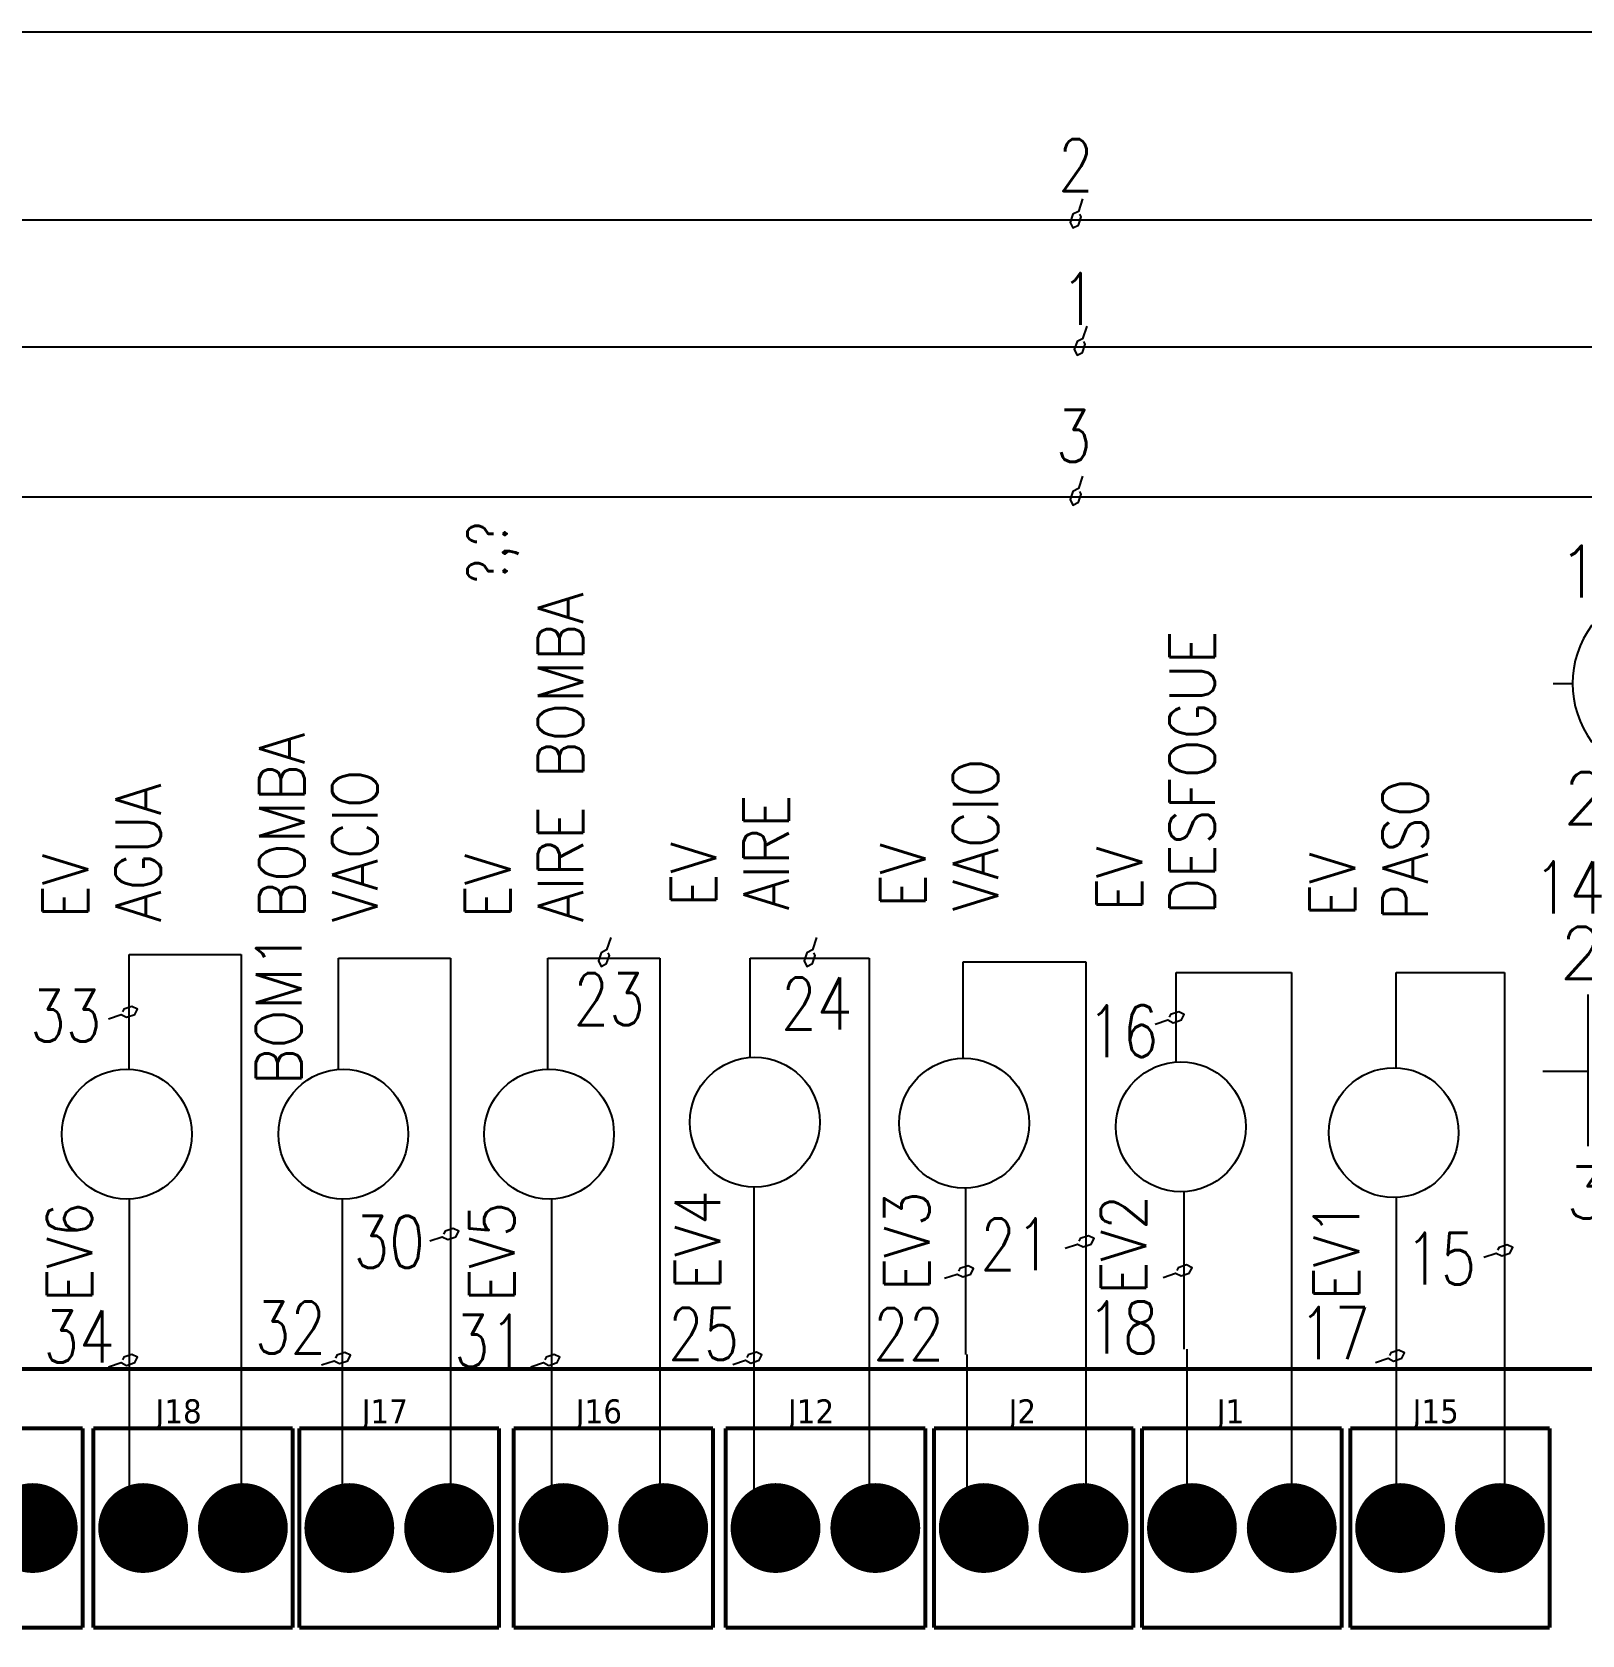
# Model space of a CAD drawing. Header units: millimetres. Extents: x 123.5 to 144.3, y 105.4 to 121.6.
# Drawn here: x 130.97 to 136.56, y 115.81 to 121.59 of the extents above; entities that cross this region are included whole.
import ezdxf
from ezdxf.enums import TextEntityAlignment as Align

# ---------------------------------------------------------------- set-up
doc = ezdxf.new("R2010")
doc.units = ezdxf.units.MM
doc.linetypes.add('HIDDEN2', pattern=[0.1875, 0.125, -0.0625])
for name, color, linetype in [('BLK_12AWG', 7, 'Continuous'), ('DESC', 250, 'Continuous'), ('SYMS', 7, 'Continuous'), ('TAGS', 250, 'Continuous'), ('TERMS', 250, 'Continuous'), ('WIREFIXED', 7, 'Continuous'), ('WIRES', 7, 'Continuous'), ('XREF', 7, 'Continuous')]:
    doc.layers.add(name, color=color, linetype=linetype)
doc.styles.get("Standard").update_dxf_attribs({"font": 'tahoma.ttf'})
doc.styles.add('WD', font='romans.shx')

# ---------------------------------------------------------------- blocks, each defined once
blk = doc.blocks.new('EPAD')
at = {"const_width": 0.5}
blk.add_lwpolyline([(-0.25, 0, 1), (0.25, 0, 1)], format="xyb", close=True, dxfattribs=at)
blk = doc.blocks.new('DIELEC-AUT006')
at = {"const_width": 0.012}
for points in [[(145.7768, 111.1683), (155.7749, 111.1683), (155.7749, 115.8809), (145.7768, 115.8809), (145.7768, 111.1683)], [(145.7768, 111.1683), (155.7749, 111.1683), (155.7749, 115.8809), (145.7768, 115.8809), (145.7768, 111.1683)], [(145.7768, 111.1683), (155.7749, 111.1683), (155.7749, 115.8809), (145.7768, 115.8809), (145.7768, 111.1683)], [(149.8859, 115.7026), (150.4859, 115.7026)], [(149.8859, 115.7026), (150.4859, 115.7026)], [(149.8859, 115.7026), (150.4859, 115.7026)], [(150.4859, 115.7026), (150.4859, 115.1026)], [(150.4859, 115.7026), (150.4859, 115.1026)], [(150.4859, 115.7026), (150.4859, 115.1026)], [(150.5178, 115.7026), (150.5178, 115.1026)], [(150.5178, 115.7026), (151.1178, 115.7026)], [(150.5178, 115.7026), (150.5178, 115.1026)], [(150.5178, 115.7026), (151.1178, 115.7026)], [(150.5178, 115.7026), (150.5178, 115.1026)], [(150.5178, 115.7026), (151.1178, 115.7026)], [(151.1178, 115.7026), (151.1178, 115.1026)], [(151.1178, 115.7026), (151.1178, 115.1026)], [(151.1178, 115.7026), (151.1178, 115.1026)], [(151.1378, 115.7026), (151.1378, 115.1026)], [(151.1378, 115.7026), (151.7378, 115.7026)], [(151.1378, 115.7026), (151.1378, 115.1026)], [(151.1378, 115.7026), (151.7378, 115.7026)], [(151.1378, 115.7026), (151.1378, 115.1026)], [(151.1378, 115.7026), (151.7378, 115.7026)], [(151.7378, 115.7026), (151.7378, 115.1026)], [(151.7378, 115.7026), (151.7378, 115.1026)], [(151.7378, 115.7026), (151.7378, 115.1026)], [(151.7815, 115.7026), (151.7815, 115.1026)], [(151.7815, 115.7026), (152.3815, 115.7026)], [(151.7815, 115.7026), (151.7815, 115.1026)], [(151.7815, 115.7026), (152.3815, 115.7026)], [(151.7815, 115.7026), (151.7815, 115.1026)], [(151.7815, 115.7026), (152.3815, 115.7026)], [(152.3815, 115.7026), (152.3815, 115.1026)], [(152.3815, 115.7026), (152.3815, 115.1026)], [(152.3815, 115.7026), (152.3815, 115.1026)], [(152.4193, 115.7026), (152.4193, 115.1026)], [(152.4193, 115.7026), (153.0193, 115.7026)], [(152.4193, 115.7026), (152.4193, 115.1026)], [(152.4193, 115.7026), (153.0193, 115.7026)], [(152.4193, 115.7026), (152.4193, 115.1026)], [(152.4193, 115.7026), (153.0193, 115.7026)], [(153.0193, 115.7026), (153.0193, 115.1026)], [(153.0193, 115.7026), (153.0193, 115.1026)], [(153.0193, 115.7026), (153.0193, 115.1026)], [(153.0453, 115.7026), (153.0453, 115.1026)], [(153.0453, 115.7026), (153.6453, 115.7026)], [(153.0453, 115.7026), (153.0453, 115.1026)], [(153.0453, 115.7026), (153.6453, 115.7026)], [(153.0453, 115.7026), (153.0453, 115.1026)], [(153.0453, 115.7026), (153.6453, 115.7026)], [(153.6453, 115.7026), (153.6453, 115.1026)], [(153.6453, 115.7026), (153.6453, 115.1026)], [(153.6453, 115.7026), (153.6453, 115.1026)], [(153.6713, 115.7026), (153.6713, 115.1026)], [(153.6713, 115.7026), (154.2713, 115.7026)], [(153.6713, 115.7026), (153.6713, 115.1026)], [(153.6713, 115.7026), (154.2713, 115.7026)], [(153.6713, 115.7026), (153.6713, 115.1026)], [(153.6713, 115.7026), (154.2713, 115.7026)], [(154.2713, 115.7026), (154.2713, 115.1026)], [(154.2713, 115.7026), (154.2713, 115.1026)], [(154.2713, 115.7026), (154.2713, 115.1026)], [(154.2973, 115.7026), (154.2973, 115.1026)], [(154.2973, 115.7026), (154.8973, 115.7026)], [(154.2973, 115.7026), (154.2973, 115.1026)], [(154.2973, 115.7026), (154.8973, 115.7026)], [(154.2973, 115.7026), (154.2973, 115.1026)], [(154.2973, 115.7026), (154.8973, 115.7026)], [(154.8973, 115.7026), (154.8973, 115.1026)], [(154.8973, 115.7026), (154.8973, 115.1026)], [(154.8973, 115.7026), (154.8973, 115.1026)], [(149.8859, 115.1026), (150.4859, 115.1026)], [(149.8859, 115.1026), (150.4859, 115.1026)], [(149.8859, 115.1026), (150.4859, 115.1026)], [(150.5178, 115.1026), (151.1178, 115.1026)], [(150.5178, 115.1026), (151.1178, 115.1026)], [(150.5178, 115.1026), (151.1178, 115.1026)], [(151.1378, 115.1026), (151.7378, 115.1026)], [(151.1378, 115.1026), (151.7378, 115.1026)], [(151.1378, 115.1026), (151.7378, 115.1026)], [(151.7815, 115.1026), (152.3815, 115.1026)], [(151.7815, 115.1026), (152.3815, 115.1026)], [(151.7815, 115.1026), (152.3815, 115.1026)], [(152.4193, 115.1026), (153.0193, 115.1026)], [(152.4193, 115.1026), (153.0193, 115.1026)], [(152.4193, 115.1026), (153.0193, 115.1026)], [(153.0453, 115.1026), (153.6453, 115.1026)], [(153.0453, 115.1026), (153.6453, 115.1026)], [(153.0453, 115.1026), (153.6453, 115.1026)], [(153.6713, 115.1026), (154.2713, 115.1026)], [(153.6713, 115.1026), (154.2713, 115.1026)], [(153.6713, 115.1026), (154.2713, 115.1026)], [(154.2973, 115.1026), (154.8973, 115.1026)], [(154.2973, 115.1026), (154.8973, 115.1026)], [(154.2973, 115.1026), (154.8973, 115.1026)]]:
    blk.add_lwpolyline(points, dxfattribs=at)
at = {"xscale": 0.27, "yscale": 0.27, "zscale": 1.5}
for p in [(150.3359, 115.4026), (150.6678, 115.4026), (150.9678, 115.4026), (151.2878, 115.4026), (151.5878, 115.4026), (151.9315, 115.4026), (152.2315, 115.4026), (152.5693, 115.4026), (152.8693, 115.4026), (153.1953, 115.4026), (153.4953, 115.4026), (153.8213, 115.4026), (154.1213, 115.4026), (154.4473, 115.4026), (154.7473, 115.4026)]:
    blk.add_blockref('EPAD', p, dxfattribs=at)
at = {"width": 1.041667}
for s, p in [('J18', (150.7053, 115.7176)), ('J18', (150.7053, 115.7176)), ('J18', (150.7053, 115.7176)), ('J17', (151.3253, 115.7176)), ('J17', (151.3253, 115.7176)), ('J17', (151.3253, 115.7176)), ('J16', (151.969, 115.7176)), ('J16', (151.969, 115.7176)), ('J16', (151.969, 115.7176)), ('J12', (152.6068, 115.7176)), ('J12', (152.6068, 115.7176)), ('J12', (152.6068, 115.7176)), ('J2', (153.2703, 115.7176)), ('J2', (153.2703, 115.7176)), ('J2', (153.2703, 115.7176)), ('J1', (153.8963, 115.7176)), ('J1', (153.8963, 115.7176)), ('J1', (153.8963, 115.7176)), ('J15', (154.4848, 115.7176)), ('J15', (154.4848, 115.7176)), ('J15', (154.4848, 115.7176))]:
    blk.add_text(s, height=0.072, dxfattribs=at).set_placement(p)
blk = doc.blocks.new('HCR1')
blk.add_circle((0, 0), 0.1562)
at = {"style": 'WD'}
for tag, height, width, p in [('INST', 0.0625, 0.7, (0.0055, 0.4286)), ('LOC', 0.0625, 0.7, (0.0055, 0.3438)), ('TAG1', 0.1094, 0.9, (0, 0.2024))]:
    blk.add_attdef(tag, text='', height=height, dxfattribs=dict(at, width=width)).set_placement(p, align=Align.CENTER)
at = {"style": 'WD', "flags": 9}
blk.add_attdef('FAMILY', text='', height=0.01, dxfattribs=at).set_placement((-0.0053, 0.1698), align=Align.CENTER)
at = {"linetype": 'Continuous', "style": 'WD', "flags": 1}
for tag, p in [('CAT', (0, 0.1593)), ('MFG', (0, 0.1404))]:
    blk.add_attdef(tag, text='', height=0.01, dxfattribs=at).set_placement(p, align=Align.MIDDLE)
at = {"style": 'WD'}
for tag, p, height, width in [('DESC1', (1.126, 0.0601), 0.1094, 0.9), ('DESC2', (1.126, -0.0828), 0.1094, 0.9), ('DESC3', (1.126, -0.2256), 0.1094, 0.9), ('XREFNO', (1.3251, -0.3928), 0.0938, 0.8), ('XREFNC', (1.3151, -0.5165), 0.0938, 0.8)]:
    blk.add_attdef(tag, p, '', height=height, dxfattribs=dict(at, width=width))
at = {"linetype": 'Continuous', "style": 'WD', "flags": 9}
blk.add_attdef('ASSYCODE', text='', height=0.01, dxfattribs=at).set_placement((0, 0.125), align=Align.CENTER)
at = {"style": 'WD', "flags": 1}
for tag, p in [('X4TERM01', (-0.1562, 0)), ('X1TERM02', (0.1562, 0))]:
    blk.add_attdef(tag, p, '', height=0.0109, dxfattribs=at)
at = {"linetype": 'Continuous', "style": 'WD'}
blk.add_attdef('TERM01', text='', height=0.0625, dxfattribs=at).set_placement((-0.2, -0.0349), align=Align.TOP_RIGHT)
blk.add_attdef('TERM02', text='', height=0.0625, dxfattribs=at).set_placement((0.2, -0.0349), align=Align.TOP_LEFT)
at = {"style": 'WD', "width": 0.8, "flags": 8}
for tag, p in [('NO', (1.1233, -0.3928)), ('NC', (1.1207, -0.5165))]:
    blk.add_attdef(tag, p, '', height=0.0938, dxfattribs=at)
blk = doc.blocks.new('VCB1')
at = {"linetype": 'HIDDEN2'}
blk.add_line((-0.1712, 0), (-0.125, 0), dxfattribs=at)
for centre in [(0, 0.1562), (0, -0.1562)]:
    blk.add_circle(centre, 0.0312)
blk.add_arc((0.1094, 0), 0.2344, 143.1301, 216.8699)
at = {"style": 'WD'}
for tag, p, width in [('INST', (0.2188, 0.3883), 0.7), ('LOC', (0.2188, 0.2188), 0.7), ('TAG1', (0.1269, 0.0644), 0.9), ('XREF', (0.1287, -0.09), 0.7), ('DESC1', (0.1287, -0.242), 0.7), ('DESC2', (0.1287, -0.3893), 0.7)]:
    blk.add_attdef(tag, p, '', height=0.125, dxfattribs=dict(at, width=width))
at = {"linetype": 'Continuous', "style": 'WD'}
for tag, height, flags, p in [('TERM01', 0.125, 8, (-0.055, 0.2066)), ('CAT', 0.01, 9, (-0.1421, -0.0731)), ('MFG', 0.01, 9, (-0.1421, -0.0881))]:
    blk.add_attdef(tag, text='', height=height, dxfattribs=dict(at, flags=flags)).set_placement(p, align=Align.RIGHT)
at = {"color": 7, "style": 'WD', "flags": 1}
for tag, p in [('X2TERM01', (0, 0.1875)), ('X8TERM02', (0, -0.1875))]:
    blk.add_attdef(tag, p, '', height=0.0125, dxfattribs=at)
at = {"style": 'WD', "width": 0.7}
blk.add_attdef('RATING1', text='', height=0.125, dxfattribs=at).set_placement((-0.1875, 0.0625), align=Align.RIGHT)
at = {"color": 7, "style": 'WD'}
for tag, p in [('X4LINK', (-0.25, 0)), ('X1LINK', (0, 0))]:
    blk.add_attdef(tag, p, '', height=0.01, dxfattribs=at)
at = {"style": 'WD', "flags": 9}
for tag, p in [('FAMILY', (-0.1421, -0.0365)), ('CONTACT', (-0.1288, -0.1291))]:
    blk.add_attdef(tag, text='', height=0.01, dxfattribs=at).set_placement(p, align=Align.RIGHT)
at = {"linetype": 'Continuous', "style": 'WD', "flags": 9}
blk.add_attdef('ASSYCODE', text='', height=0.01, dxfattribs=at).set_placement((-0.1533, -0.1061), align=Align.CENTER)
at = {"linetype": 'Continuous', "style": 'WD', "flags": 8}
blk.add_attdef('TERM02', text='', height=0.125, dxfattribs=at).set_placement((-0.0407, -0.2134), align=Align.TOP_RIGHT)
blk = doc.blocks.new('VPB11L')
for p, q in [((-0.0938, 0.1849), (-0.0938, -0.1801)), ((-0.2022, 0), (-0.0938, 0))]:
    blk.add_line(p, q)
for centre in [(0, 0.1562), (0, -0.1562)]:
    blk.add_circle(centre, 0.0312)
at = {"style": 'WD'}
for tag, p, width in [('INST', (0.1269, 0.3902), 0.7), ('LOC', (0.1269, 0.2206), 0.7), ('TAG1', (0.1269, 0.0644), 0.9), ('XREF', (0.1287, -0.09), 0.7), ('DESC1', (0.1287, -0.242), 0.7), ('DESC2', (0.1287, -0.3982), 0.7)]:
    blk.add_attdef(tag, p, '', height=0.125, dxfattribs=dict(at, width=width))
at = {"linetype": 'Continuous', "style": 'WD'}
for tag, height, flags, p in [('TERM01', 0.125, 8, (-0.055, 0.2223)), ('CAT', 0.01, 9, (-0.1421, -0.0731)), ('MFG', 0.01, 9, (-0.1421, -0.0881))]:
    blk.add_attdef(tag, text='', height=height, dxfattribs=dict(at, flags=flags)).set_placement(p, align=Align.RIGHT)
at = {"color": 7, "style": 'WD', "flags": 1}
for tag, p in [('X2TERM01', (0, 0.1875)), ('X8TERM02', (0, -0.1875))]:
    blk.add_attdef(tag, p, '', height=0.0125, dxfattribs=at)
at = {"color": 7, "style": 'WD'}
for tag, p in [('X4LINK', (-0.2656, 0)), ('X1LINK', (0, 0))]:
    blk.add_attdef(tag, p, '', height=0.01, dxfattribs=at)
at = {"style": 'WD'}
for tag, flags, p in [('FAMILY', 9, (-0.1421, -0.0365)), ('CONTACT', 1, (-0.1421, -0.0531))]:
    blk.add_attdef(tag, text='', height=0.01, dxfattribs=dict(at, flags=flags)).set_placement(p, align=Align.RIGHT)
at = {"linetype": 'Continuous', "style": 'WD', "flags": 9}
blk.add_attdef('ASSYCODE', text='', height=0.01, dxfattribs=at).set_placement((-0.1563, -0.1113), align=Align.CENTER)
at = {"linetype": 'Continuous', "style": 'WD', "flags": 8}
blk.add_attdef('TERM02', text='', height=0.125, dxfattribs=at).set_placement((-0.0407, -0.2291), align=Align.TOP_RIGHT)
blk = doc.blocks.new('WD_WNH')
at = {"linetype": 'Continuous', "style": 'WD', "width": 0.8}
blk.add_attdef('WIRENO', text='', height=0.125, dxfattribs=at).set_placement((0, 0.0625), align=Align.CENTER)
at = {"style": 'WD', "flags": 1}
for tag, p in [('W01USER', (0, 0.0781)), ('W02USER', (0, 0.0703)), ('W03USER', (0, 0.0625)), ('W04USER', (0, 0.0547)), ('W05USER', (0, 0.0469)), ('W06USER', (0, 0.0391)), ('W07USER', (0, 0.0312)), ('W08USER', (0, 0.0234)), ('W09USER', (0, 0.0156)), ('W10USER', (0, 0.0078))]:
    blk.add_attdef(tag, text='', height=0.005, dxfattribs=at).set_placement(p, align=Align.CENTER)
blk = doc.blocks.new('WD_WNV')
at = {"style": 'WD', "flags": 1}
for tag, p in [('W01USER', (-0.0625, 0.0938)), ('W02USER', (-0.0625, 0.0859)), ('W03USER', (-0.0625, 0.0781)), ('W04USER', (-0.0625, 0.0703)), ('W05USER', (-0.0625, 0.0625)), ('W06USER', (-0.0625, 0.0547)), ('W07USER', (-0.0625, 0.0469)), ('W08USER', (-0.0625, 0.0391)), ('W09USER', (-0.0625, 0.0312)), ('W10USER', (-0.0625, 0.0234))]:
    blk.add_attdef(tag, text='', height=0.005, dxfattribs=at).set_placement(p, align=Align.CENTER)
at = {"linetype": 'Continuous', "style": 'WD', "width": 0.8}
blk.add_attdef('WIRENO', text='', height=0.125, dxfattribs=at).set_placement((-0.05, 0), align=Align.MIDDLE_RIGHT)

msp = doc.modelspace()

# ---------------------------------------------------------------- linework, layer by layer
at = {"color": 7, "linetype": 'Continuous'}
msp.add_line((144.2555, 121.5905), (123.5055, 121.5905), dxfattribs=at)
at = {"layer": 'BLK_12AWG'}
for p, q in [((125.5475, 120.9136), (143.9225, 120.9136)), ((125.5623, 120.4545), (143.9373, 120.4545)), ((125.5475, 119.9136), (143.9225, 119.9136))]:
    msp.add_line(p, q, dxfattribs=at)
at = {"layer": 'WIREFIXED'}
for points in [[(134.76, 120.9886), (134.7449, 120.9432), (134.7251, 120.9333), (134.7153, 120.9037), (134.7251, 120.8839), (134.7449, 120.8938), (134.7548, 120.9234), (134.7498, 120.9333)], [(134.7748, 120.5295), (134.7597, 120.4841), (134.7399, 120.4742), (134.73, 120.4446), (134.7399, 120.4248), (134.7597, 120.4347), (134.7695, 120.4644), (134.7646, 120.4742)], [(134.76, 119.9886), (134.7449, 119.9432), (134.7251, 119.9333), (134.7153, 119.9037), (134.7251, 119.8839), (134.7449, 119.8938), (134.7548, 119.9234), (134.7498, 119.9333)], [(133.0577, 118.3241), (133.0426, 118.2787), (133.0228, 118.2688), (133.013, 118.2392), (133.0228, 118.2194), (133.0426, 118.2293), (133.0525, 118.259), (133.0476, 118.2688)], [(133.8001, 118.3241), (133.785, 118.2787), (133.7652, 118.2688), (133.7553, 118.2392), (133.7652, 118.2194), (133.785, 118.2293), (133.7948, 118.259), (133.7899, 118.2688)], [(131.2451, 118.0305), (131.2905, 118.0456), (131.3102, 118.0357), (131.3399, 118.0456), (131.3498, 118.0654), (131.33, 118.0753), (131.3004, 118.0654), (131.2954, 118.0555)], [(135.022, 118.011), (135.0673, 118.0261), (135.0871, 118.0162), (135.1167, 118.0261), (135.1266, 118.0459), (135.1068, 118.0557), (135.0772, 118.0459), (135.0723, 118.036)], [(132.4042, 117.2287), (132.4496, 117.2439), (132.4693, 117.234), (132.499, 117.2439), (132.5089, 117.2636), (132.4891, 117.2735), (132.4595, 117.2636), (132.4545, 117.2538)], [(134.6964, 117.2027), (134.7417, 117.2178), (134.7615, 117.208), (134.7911, 117.2178), (134.801, 117.2376), (134.7813, 117.2475), (134.7516, 117.2376), (134.7467, 117.2277)], [(136.2071, 117.1702), (136.2525, 117.1853), (136.2722, 117.1754), (136.3019, 117.1853), (136.3117, 117.2051), (136.292, 117.215), (136.2623, 117.2051), (136.2574, 117.1952)], [(134.2621, 117.0942), (134.3074, 117.1094), (134.3272, 117.0995), (134.3568, 117.1094), (134.3667, 117.1291), (134.3469, 117.139), (134.3173, 117.1291), (134.3124, 117.1193)], [(135.05, 117.0975), (135.0953, 117.1126), (135.1151, 117.1027), (135.1448, 117.1126), (135.1546, 117.1324), (135.1349, 117.1423), (135.1052, 117.1324), (135.1003, 117.1225)], [(132.0135, 116.7813), (132.0589, 116.7964), (132.0786, 116.7865), (132.1083, 116.7964), (132.1182, 116.8162), (132.0984, 116.826), (132.0688, 116.8162), (132.0638, 116.8063)], [(133.4982, 116.783), (133.5436, 116.7982), (133.5633, 116.7883), (133.593, 116.7982), (133.6028, 116.8179), (133.5831, 116.8278), (133.5534, 116.8179), (133.5485, 116.808)], [(135.8164, 116.7902), (135.8618, 116.8054), (135.8815, 116.7955), (135.9112, 116.8054), (135.921, 116.8251), (135.9013, 116.835), (135.8716, 116.8251), (135.8667, 116.8153)], [(131.2451, 116.7748), (131.2905, 116.7899), (131.3102, 116.78), (131.3399, 116.7899), (131.3498, 116.8097), (131.33, 116.8195), (131.3004, 116.8096), (131.2954, 116.7998)], [(132.7689, 116.7748), (132.8142, 116.7899), (132.834, 116.78), (132.8636, 116.7899), (132.8735, 116.8097), (132.8538, 116.8195), (132.8241, 116.8096), (132.8192, 116.7998)]]:
    msp.add_lwpolyline(points, dxfattribs=at)
at = {"layer": 'WIRES'}
for p, q in [((131.3201, 117.8489), (131.3201, 118.2621)), ((131.3201, 118.2621), (131.7239, 118.2621)), ((131.7239, 118.2621), (131.7239, 116.2324)), ((132.0755, 117.8489), (132.0755, 118.2491)), ((132.0755, 118.2491), (132.4792, 118.2491)), ((132.4792, 118.2491), (132.4792, 116.2584)), ((132.8309, 117.8489), (132.8309, 118.2491)), ((132.8309, 118.2491), (133.2346, 118.2491)), ((133.2346, 118.2491), (133.2346, 116.2194)), ((133.5602, 117.8915), (133.5602, 118.2491)), ((133.5602, 118.2491), (133.99, 118.2491)), ((133.99, 118.2491), (133.99, 116.2324)), ((134.3286, 117.8879), (134.3286, 118.2361)), ((134.3286, 118.2361), (134.7714, 118.2361)), ((134.7714, 118.2361), (134.7714, 116.2194)), ((135.097, 117.8749), (135.097, 118.197)), ((135.097, 118.197), (135.5137, 118.197)), ((135.5137, 118.197), (135.5137, 116.2714)), ((135.8914, 117.8538), (135.8914, 118.197)), ((135.8914, 118.197), (136.2821, 118.197)), ((136.2821, 118.197), (136.2821, 116.1934)), ((133.5732, 117.4227), (133.5732, 116.1934)), ((134.3371, 117.4192), (134.3371, 116.8193)), ((135.125, 117.4062), (135.125, 116.8388)), ((131.3201, 117.3802), (131.3201, 116.2194)), ((132.0885, 117.3802), (132.0885, 116.2324)), ((132.8439, 117.3802), (132.8439, 116.2194)), ((135.8914, 117.3851), (135.8914, 116.2454)), ((135.136, 116.8388), (135.136, 116.2714)), ((134.3416, 116.8193), (134.3416, 116.2194))]:
    msp.add_line(p, q, dxfattribs=at)

# ---------------------------------------------------------------- block references
at = {"layer": 'DESC', "xscale": 1.2, "yscale": 1.2, "zscale": 1.2}
msp.add_blockref('DIELEC-AUT006', (-49.4312, -22.2901), dxfattribs=at)
at = {"layer": 'SYMS'}
ref = msp.add_blockref('HCR1', (132.0925, 117.6145), dxfattribs=dict(at, xscale=1.5, yscale=1.5, zscale=1.5, rotation=90))
ref.add_attrib('XREFNO', '?,?', (132.6817, 119.6022), dxfattribs={"layer": 'XREF', "height": 0.14062, "rotation": 90, "style": 'WD', "width": 0.8})
ref.add_attrib('DESC2', 'VACIO', (132.2158, 118.3792), dxfattribs={"layer": 'DESC', "height": 0.16406, "rotation": 90, "style": 'WD', "width": 0.9})
ref.add_attrib('DESC1', 'BOMBA', (131.953, 118.3917), dxfattribs={"layer": 'DESC', "height": 0.16406, "rotation": 90, "style": 'WD', "width": 0.9})
ref.add_attrib('TAG1', 'BOM1', dxfattribs={"layer": 'TAGS', "height": 0.16406, "rotation": 90, "style": 'WD', "width": 0.9}).set_placement((131.9412, 118.0663), align=Align.CENTER)
ref = msp.add_blockref('VCB1', (136.7149, 119.24), dxfattribs=dict(at, xscale=1.5, yscale=1.5, zscale=1.5))
ref.add_attrib('DESC2', 'LS', (136.9079, 118.656), dxfattribs={"layer": 'DESC', "height": 0.1875, "style": 'WD', "width": 0.7})
ref.add_attrib('DESC1', 'BREAKER', (136.9079, 118.877), dxfattribs={"layer": 'DESC', "height": 0.1875, "style": 'WD', "width": 0.7})
ref.add_attrib('TAG1', 'CB 4A', (136.9053, 119.3366), dxfattribs={"layer": 'TAGS', "height": 0.1875, "style": 'WD', "width": 0.9})
ref.add_attrib('TERM02', '2', dxfattribs={"layer": 'TERMS', "linetype": 'Continuous', "height": 0.1875, "style": 'WD', "flags": 8}).set_placement((136.6538, 118.9198), align=Align.TOP_RIGHT)
ref.add_attrib('TERM01', '1', dxfattribs={"layer": 'TERMS', "linetype": 'Continuous', "height": 0.1875, "style": 'WD', "flags": 8}).set_placement((136.6324, 119.5499), align=Align.RIGHT)
ref = msp.add_blockref('HCR1', (132.8348, 117.6145), dxfattribs=dict(at, xscale=1.5, yscale=1.5, zscale=1.5, rotation=90))
ref.add_attrib('DESC2', 'AIRE BOMBA', (132.9581, 118.3792), dxfattribs={"layer": 'DESC', "height": 0.16406, "rotation": 90, "style": 'WD', "width": 0.9})
ref.add_attrib('DESC1', 'EV', (132.6954, 118.3917), dxfattribs={"layer": 'DESC', "height": 0.16406, "rotation": 90, "style": 'WD', "width": 0.9})
ref.add_attrib('TAG1', 'EV5', dxfattribs={"layer": 'TAGS', "height": 0.16406, "rotation": 90, "style": 'WD', "width": 0.9}).set_placement((132.7101, 117.1888), align=Align.CENTER)
ref = msp.add_blockref('HCR1', (135.114, 117.6406), dxfattribs=dict(at, xscale=1.5, yscale=1.5, zscale=1.5, rotation=90))
ref.add_attrib('DESC2', 'DESFOGUE', (135.2372, 118.4053), dxfattribs={"layer": 'DESC', "height": 0.16406, "rotation": 90, "style": 'WD', "width": 0.9})
ref.add_attrib('DESC1', 'EV', (134.9745, 118.4178), dxfattribs={"layer": 'DESC', "height": 0.16406, "rotation": 90, "style": 'WD', "width": 0.9})
ref.add_attrib('TAG1', 'EV2', dxfattribs={"layer": 'TAGS', "height": 0.16406, "rotation": 90, "style": 'WD', "width": 0.9}).set_placement((134.9892, 117.2148), align=Align.CENTER)
ref = msp.add_blockref('HCR1', (134.3325, 117.6536), dxfattribs=dict(at, xscale=1.5, yscale=1.5, zscale=1.5, rotation=90))
ref.add_attrib('DESC2', 'VACIO', (134.4558, 118.4183), dxfattribs={"layer": 'DESC', "height": 0.16406, "rotation": 90, "style": 'WD', "width": 0.9})
ref.add_attrib('DESC1', 'EV', (134.1931, 118.4308), dxfattribs={"layer": 'DESC', "height": 0.16406, "rotation": 90, "style": 'WD', "width": 0.9})
ref.add_attrib('TAG1', 'EV3', dxfattribs={"layer": 'TAGS', "height": 0.16406, "rotation": 90, "style": 'WD', "width": 0.9}).set_placement((134.2078, 117.2279), align=Align.CENTER)
ref = msp.add_blockref('HCR1', (131.3111, 117.6145), dxfattribs=dict(at, xscale=1.5, yscale=1.5, zscale=1.5, rotation=90))
ref.add_attrib('DESC2', 'AGUA', (131.4344, 118.3792), dxfattribs={"layer": 'DESC', "height": 0.16406, "rotation": 90, "style": 'WD', "width": 0.9})
ref.add_attrib('DESC1', 'EV', (131.1716, 118.3917), dxfattribs={"layer": 'DESC', "height": 0.16406, "rotation": 90, "style": 'WD', "width": 0.9})
ref.add_attrib('TAG1', 'EV6', dxfattribs={"layer": 'TAGS', "height": 0.16406, "rotation": 90, "style": 'WD', "width": 0.9}).set_placement((131.1863, 117.1888), align=Align.CENTER)
ref = msp.add_blockref('HCR1', (135.8823, 117.6195), dxfattribs=dict(at, xscale=1.5, yscale=1.5, zscale=1.5, rotation=90))
ref.add_attrib('DESC2', 'PASO', (136.0056, 118.3842), dxfattribs={"layer": 'DESC', "height": 0.16406, "rotation": 90, "style": 'WD', "width": 0.9})
ref.add_attrib('DESC1', 'EV', (135.7429, 118.3967), dxfattribs={"layer": 'DESC', "height": 0.16406, "rotation": 90, "style": 'WD', "width": 0.9})
ref.add_attrib('TAG1', 'EV1', dxfattribs={"layer": 'TAGS', "height": 0.16406, "rotation": 90, "style": 'WD', "width": 0.9}).set_placement((135.7576, 117.1938), align=Align.CENTER)
ref = msp.add_blockref('HCR1', (133.5772, 117.6571), dxfattribs=dict(at, xscale=1.5, yscale=1.5, zscale=1.5, rotation=90))
ref.add_attrib('DESC2', 'AIRE', (133.7005, 118.4218), dxfattribs={"layer": 'DESC', "height": 0.16406, "rotation": 90, "style": 'WD', "width": 0.9})
ref.add_attrib('DESC1', 'EV', (133.4377, 118.4343), dxfattribs={"layer": 'DESC', "height": 0.16406, "rotation": 90, "style": 'WD', "width": 0.9})
ref.add_attrib('TAG1', 'EV4', dxfattribs={"layer": 'TAGS', "height": 0.16406, "rotation": 90, "style": 'WD', "width": 0.9}).set_placement((133.4524, 117.2314), align=Align.CENTER)
ref = msp.add_blockref('VPB11L', (136.7234, 117.8411), dxfattribs=dict(at, xscale=1.5, yscale=1.5, zscale=1.5))
ref.add_attrib('TERM02', '3', dxfattribs={"layer": 'TERMS', "linetype": 'Continuous', "height": 0.1875, "style": 'WD', "flags": 8}).set_placement((136.6624, 117.4975), align=Align.TOP_RIGHT)
ref.add_attrib('TERM01', '2', dxfattribs={"layer": 'TERMS', "linetype": 'Continuous', "height": 0.1875, "style": 'WD', "flags": 8}).set_placement((136.641, 118.1745), align=Align.RIGHT)
ref.add_attrib('DESC1', 'ON-OFF', (136.9165, 117.7061), dxfattribs={"layer": 'DESC', "height": 0.1875, "style": 'WD', "width": 0.7})
ref.add_attrib('TAG1', 'PBLT1', (136.9138, 117.9377), dxfattribs={"layer": 'TAGS', "height": 0.1875, "style": 'WD', "width": 0.9})
at = {"layer": 'WIREFIXED'}
ref = msp.add_blockref('WD_WNH', (134.7177, 120.8136), dxfattribs=dict(at, xscale=1.5, yscale=1.5, zscale=1.5))
ref.add_attrib('WIRENOF', '2', dxfattribs={"linetype": 'Continuous', "height": 0.1875, "style": 'WD', "width": 0.8}).set_placement((134.7355, 120.9607), align=Align.BOTTOM_CENTER)
ref = msp.add_blockref('WD_WNH', (134.7275, 120.3307), dxfattribs=dict(at, xscale=1.5, yscale=1.5, zscale=1.5))
ref.add_attrib('WIRENOF', '1', dxfattribs={"linetype": 'Continuous', "height": 0.1875, "style": 'WD', "width": 0.8}).set_placement((134.7453, 120.4778), align=Align.BOTTOM_CENTER)
ref = msp.add_blockref('WD_WNH', (134.7095, 119.836), dxfattribs=dict(at, xscale=1.5, yscale=1.5, zscale=1.5))
ref.add_attrib('WIRENOF', '3', dxfattribs={"linetype": 'Continuous', "height": 0.1875, "style": 'WD', "width": 0.8}).set_placement((134.7272, 119.9832), align=Align.BOTTOM_CENTER)
ref = msp.add_blockref('WD_WNV', (136.7737, 118.5222), dxfattribs=dict(at, xscale=1.5, yscale=1.5, zscale=1.5))
ref.add_attrib('WIRENOF', '14', dxfattribs={"linetype": 'Continuous', "height": 0.1875, "style": 'WD', "width": 0.8}).set_placement((136.6453, 118.5044), align=Align.MIDDLE_RIGHT)
ref = msp.add_blockref('WD_WNH', (133.0336, 117.8044), dxfattribs=dict(at, xscale=1.5, yscale=1.5, zscale=1.5))
ref.add_attrib('WIRENOF', '23', dxfattribs={"linetype": 'Continuous', "height": 0.1875, "style": 'WD', "width": 0.8}).set_placement((133.0514, 117.9515), align=Align.BOTTOM_CENTER)
ref = msp.add_blockref('WD_WNH', (133.7827, 117.7882), dxfattribs=dict(at, xscale=1.5, yscale=1.5, zscale=1.5))
ref.add_attrib('WIRENOF', '24', dxfattribs={"linetype": 'Continuous', "height": 0.1875, "style": 'WD', "width": 0.8}).set_placement((133.8005, 117.9353), align=Align.BOTTOM_CENTER)
ref = msp.add_blockref('WD_WNV', (131.3481, 118.0595), dxfattribs=dict(at, xscale=1.5, yscale=1.5, zscale=1.5))
ref.add_attrib('WIRENOF', '33', dxfattribs={"linetype": 'Continuous', "height": 0.1875, "style": 'WD', "width": 0.8}).set_placement((131.2197, 118.0417), align=Align.MIDDLE_RIGHT)
ref = msp.add_blockref('WD_WNV', (135.1621, 118.0035), dxfattribs=dict(at, xscale=1.5, yscale=1.5, zscale=1.5))
ref.add_attrib('WIRENOF', '16', dxfattribs={"linetype": 'Continuous', "height": 0.1875, "style": 'WD', "width": 0.8}).set_placement((135.0337, 117.9858), align=Align.MIDDLE_RIGHT)
ref = msp.add_blockref('WD_WNV', (132.5151, 117.2431), dxfattribs=dict(at, xscale=1.5, yscale=1.5, zscale=1.5))
ref.add_attrib('WIRENOF', '30', dxfattribs={"linetype": 'Continuous', "height": 0.1875, "style": 'WD', "width": 0.8}).set_placement((132.3867, 117.2253), align=Align.MIDDLE_RIGHT)
ref = msp.add_blockref('WD_WNV', (134.776, 117.2344), dxfattribs=dict(at, xscale=1.5, yscale=1.5, zscale=1.5))
ref.add_attrib('WIRENOF', '21', dxfattribs={"linetype": 'Continuous', "height": 0.1875, "style": 'WD', "width": 0.8}).set_placement((134.6476, 117.2166), align=Align.MIDDLE_RIGHT)
ref = msp.add_blockref('WD_WNV', (136.3088, 117.1827), dxfattribs=dict(at, xscale=1.5, yscale=1.5, zscale=1.5))
ref.add_attrib('WIRENOF', '15', dxfattribs={"linetype": 'Continuous', "height": 0.1875, "style": 'WD', "width": 0.8}).set_placement((136.1805, 117.1649), align=Align.MIDDLE_RIGHT)
ref = msp.add_blockref('WD_WNV', (132.1585, 116.9342), dxfattribs=dict(at, xscale=1.5, yscale=1.5, zscale=1.5))
ref.add_attrib('WIRENOF', '32', dxfattribs={"linetype": 'Continuous', "height": 0.1875, "style": 'WD', "width": 0.8}).set_placement((132.0301, 116.9164), align=Align.MIDDLE_RIGHT)
ref = msp.add_blockref('WD_WNV', (135.1621, 116.9349), dxfattribs=dict(at, xscale=1.5, yscale=1.5, zscale=1.5))
ref.add_attrib('WIRENOF', '18', dxfattribs={"linetype": 'Continuous', "height": 0.1875, "style": 'WD', "width": 0.8}).set_placement((135.0337, 116.9171), align=Align.MIDDLE_RIGHT)
ref = msp.add_blockref('WD_WNV', (131.3957, 116.9018), dxfattribs=dict(at, xscale=1.5, yscale=1.5, zscale=1.5))
ref.add_attrib('WIRENOF', '34', dxfattribs={"linetype": 'Continuous', "height": 0.1875, "style": 'WD', "width": 0.8}).set_placement((131.2674, 116.884), align=Align.MIDDLE_RIGHT)
ref = msp.add_blockref('WD_WNV', (132.8774, 116.8868), dxfattribs=dict(at, xscale=1.5, yscale=1.5, zscale=1.5))
ref.add_attrib('WIRENOF', '31', dxfattribs={"linetype": 'Continuous', "height": 0.1875, "style": 'WD', "width": 0.8}).set_placement((132.7491, 116.869), align=Align.MIDDLE_RIGHT)
ref = msp.add_blockref('WD_WNV', (133.6496, 116.9111), dxfattribs=dict(at, xscale=1.5, yscale=1.5, zscale=1.5))
ref.add_attrib('WIRENOF', '25', dxfattribs={"linetype": 'Continuous', "height": 0.1875, "style": 'WD', "width": 0.8}).set_placement((133.5213, 116.8933), align=Align.MIDDLE_RIGHT)
ref = msp.add_blockref('WD_WNV', (134.3893, 116.9106), dxfattribs=dict(at, xscale=1.5, yscale=1.5, zscale=1.5))
ref.add_attrib('WIRENOF', '22', dxfattribs={"linetype": 'Continuous', "height": 0.1875, "style": 'WD', "width": 0.8}).set_placement((134.2609, 116.8928), align=Align.MIDDLE_RIGHT)
ref = msp.add_blockref('WD_WNV', (135.9259, 116.9141), dxfattribs=dict(at, xscale=1.5, yscale=1.5, zscale=1.5))
ref.add_attrib('WIRENOF', '17', dxfattribs={"linetype": 'Continuous', "height": 0.1875, "style": 'WD', "width": 0.8}).set_placement((135.7976, 116.8963), align=Align.MIDDLE_RIGHT)

doc.saveas('drawing.dxf')
